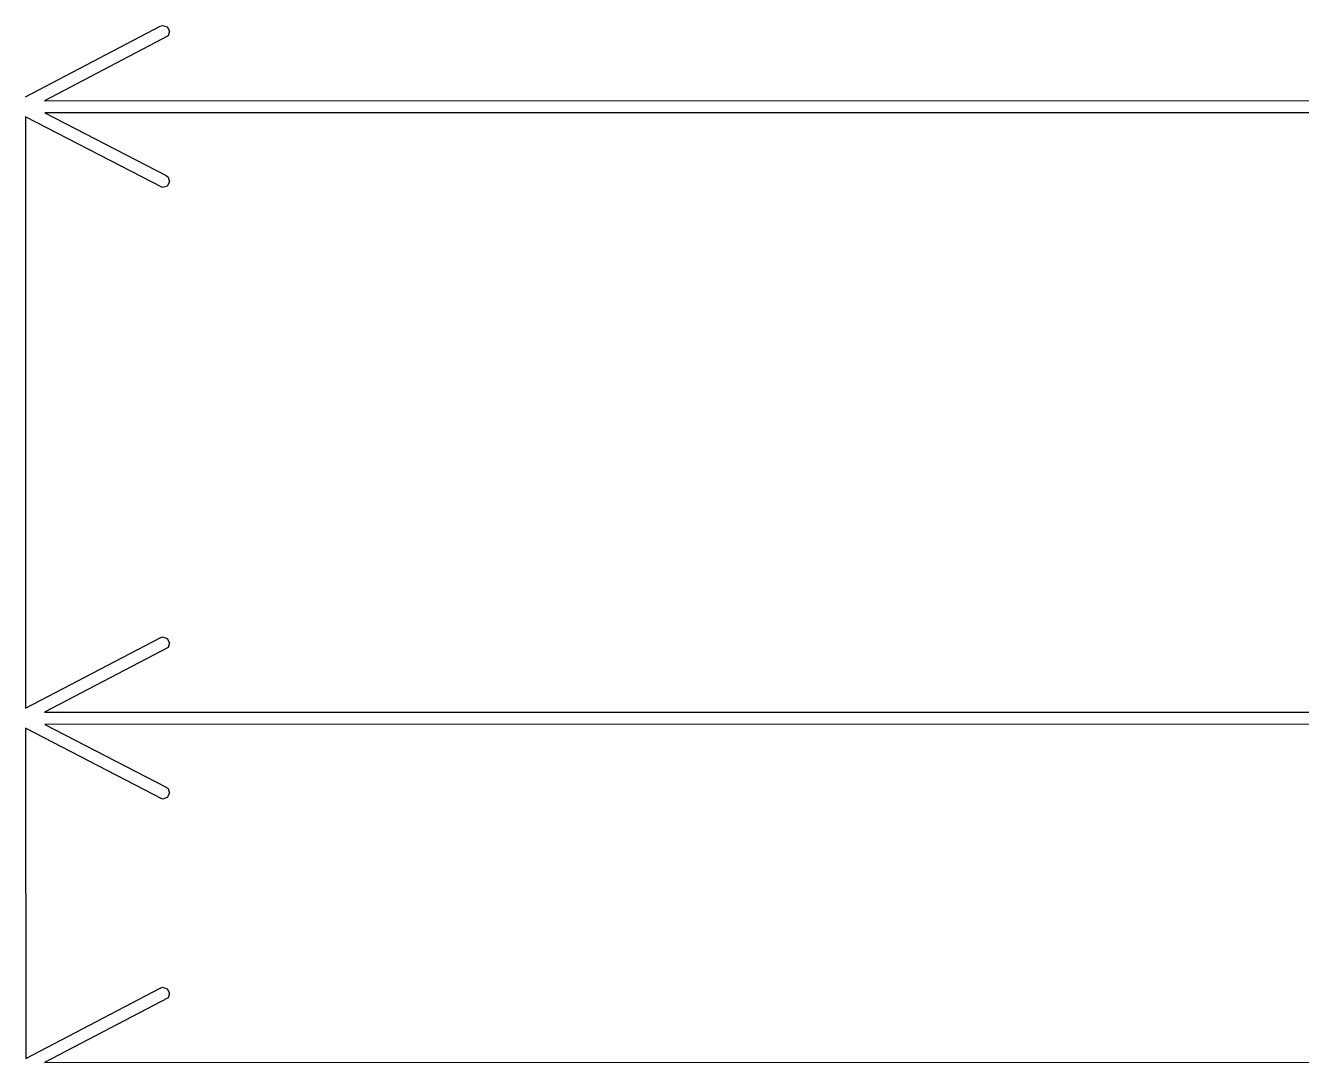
# Model space of a CAD drawing. Extents: x 1.72 to 6, y -6.81 to -0.58.
# Drawn here: x 2.551 to 2.9452, y -0.945 to -0.6246 of the extents above; entities that cross this region are included whole.
import ezdxf

# ---------------------------------------------------------------- set-up
doc = ezdxf.new("R2010")
doc.units = 0
doc.header["$MEASUREMENT"] = 0
doc.layers.add('BLACK', color=7, linetype='CONTINUOUS')

msp = doc.modelspace()

# ---------------------------------------------------------------- linework, layer by layer
at = {"layer": 'BLACK', "linetype": 'CONTINUOUS'}
for p, q in [((2.55104, -0.64659), (2.59265, -0.62477)), ((2.59265, -0.62477), (2.59339, -0.62456)), ((2.59339, -0.62456), (2.59483, -0.62501)), ((2.59483, -0.62501), (2.59552, -0.62635)), ((2.59552, -0.62635), (2.59507, -0.62778)), ((2.59507, -0.62778), (2.55692, -0.64779)), ((2.55692, -0.64779), (4.52963, -0.64764)), ((2.59339, -0.67465), (2.55104, -0.65277)), ((2.55104, -0.65277), (2.55108, -0.83555)), ((4.52969, -0.65143), (2.55699, -0.65157)), ((2.55699, -0.65157), (2.59447, -0.67095)), ((2.59447, -0.67095), (2.59507, -0.67143)), ((2.59552, -0.67287), (2.59483, -0.6742)), ((2.59507, -0.67143), (2.59552, -0.67287)), ((2.59483, -0.6742), (2.59339, -0.67465)), ((2.55108, -0.83555), (2.59265, -0.81375)), ((2.59265, -0.81375), (2.59339, -0.81353)), ((2.59339, -0.81353), (2.59483, -0.81399)), ((2.59483, -0.81399), (2.59552, -0.81532)), ((2.59552, -0.81532), (2.59507, -0.81676)), ((2.59507, -0.81676), (2.55692, -0.83676)), ((2.55692, -0.83676), (4.27372, -0.83661)), ((2.59339, -0.86363), (2.55108, -0.84176)), ((2.55108, -0.84176), (2.5511, -0.9438)), ((4.27379, -0.8404), (2.55699, -0.84055)), ((2.55699, -0.84055), (2.59447, -0.85992)), ((2.59483, -0.86318), (2.59339, -0.86363)), ((2.59447, -0.85992), (2.59507, -0.8604)), ((2.59552, -0.86184), (2.59483, -0.86318)), ((2.59507, -0.8604), (2.59552, -0.86184)), ((2.5511, -0.9438), (2.59265, -0.92202)), ((2.59265, -0.92202), (2.59339, -0.9218)), ((2.59339, -0.9218), (2.59483, -0.92226)), ((2.59483, -0.92226), (2.59552, -0.92359)), ((2.59507, -0.92503), (2.55692, -0.94503)), ((2.59552, -0.92359), (2.59507, -0.92503)), ((2.55692, -0.94503), (3.7816, -0.94488))]:
    msp.add_line(p, q, dxfattribs=at)

doc.saveas('drawing.dxf')
